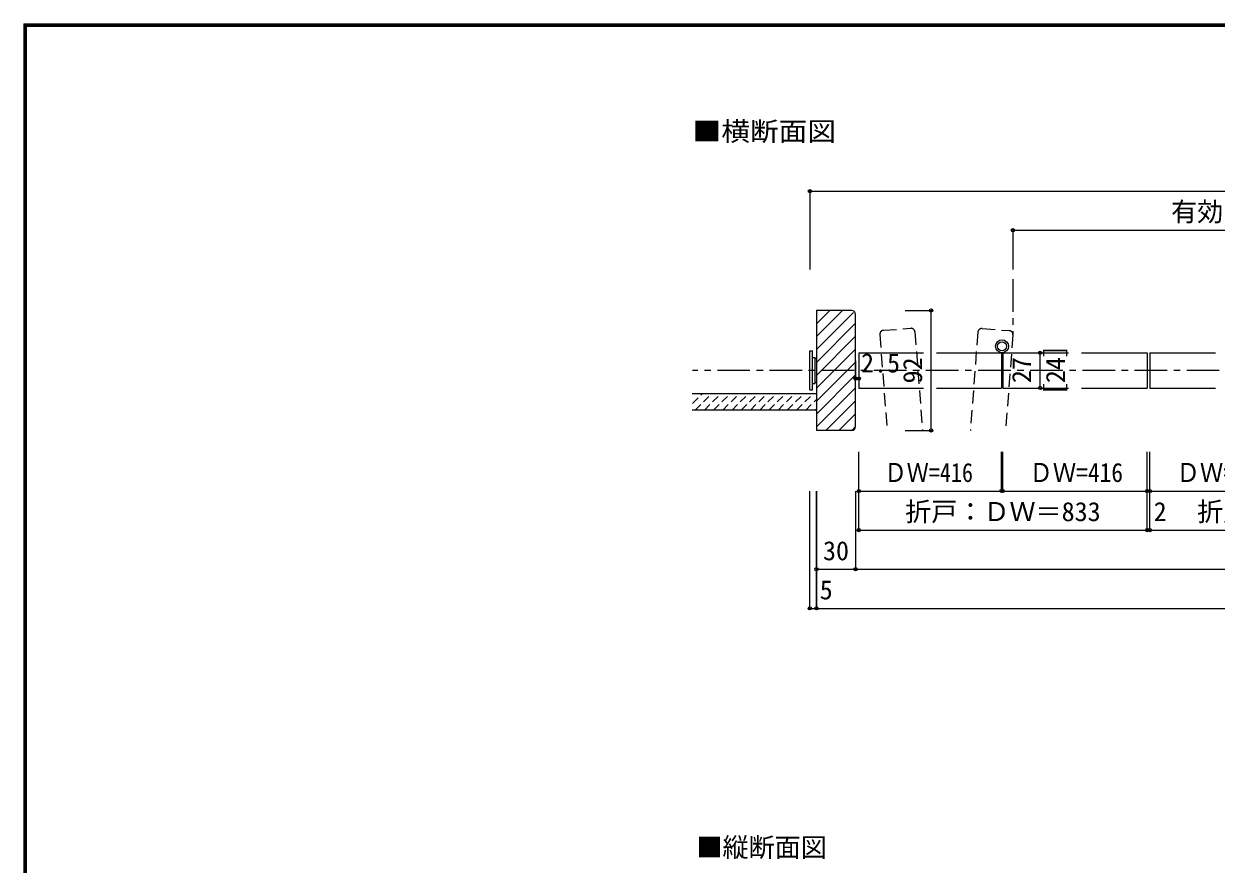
# Model space of a CAD drawing. Units: millimetres at full size, sheet at 1:5. Extents: x -973 to 977, y -718 to 696.
# Drawn here: x -973 to -59, y 51 to 696 of the extents above; entities that cross this region are included whole.
import ezdxf
from ezdxf.enums import TextEntityAlignment as Align

# ---------------------------------------------------------------- set-up
doc = ezdxf.new("R2010")
doc.units = ezdxf.units.MM
doc.header["$LTSCALE"] = 5
doc.header["$PDMODE"] = 32
doc.header["$PDSIZE"] = 2.5
for name, pattern in [('CHAIN1', [8, 5, -1, 1, -1]), ('DASHED1', [1.8, 1.2, -0.6]), ('DASHED2', [3, 2, -1])]:
    doc.linetypes.add(name, pattern=pattern)
for name, color, linetype, lineweight in [('0-1_通り芯', 4, 'CHAIN1', 9), ('0-3_仕上げ', 7, 'Continuous', 9), ('0-4_枠', 3, 'Continuous', 9), ('0-6_扉', 6, 'Continuous', 9), ('0-7_金物', 7, 'Continuous', 9), ('0-A_文字', 7, 'Continuous', 9), ('0-B_寸法', 7, 'Continuous', 9), ('0-C_ハッチ', 4, 'DASHED1', 9), ('F-1_枠', 6, 'Continuous', 9)]:
    doc.layers.add(name, color=color, linetype=linetype, lineweight=lineweight)
doc.styles.add('ＭＳ ゴシック', font='')
doc.styles.get('ＭＳ ゴシック').set_extended_font_data('MS Gothic')

msp = doc.modelspace()

# ---------------------------------------------------------------- linework, layer by layer
at = {"layer": '0-1_通り芯'}
for p, q in [((-214.675, 500), (-214.675, 457.764)), ((463.641, 430), (-460.359, 430))]:
    msp.add_line(p, q, dxfattribs=at)
at = {"layer": '0-3_仕上げ', "color": 2}
for p, q in [((-365.359, 412), (-460.592, 412)), ((-365.359, 399.5), (-460.592, 399.5))]:
    msp.add_line(p, q, dxfattribs=at)
at = {"layer": '0-4_枠'}
for p, q in [((-365.359, 476), (-365.359, 384)), ((-338.359, 476), (-365.359, 476)), ((-335.359, 387), (-335.359, 473)), ((-338.359, 384), (-365.359, 384))]:
    msp.add_line(p, q, dxfattribs=at)
for centre, start, end in [((-338.359, 473), 0, 90), ((-338.359, 387), 270, 0)]:
    msp.add_arc(centre, 3, start, end, dxfattribs=at)
at = {"layer": '0-6_扉', "color": 2, "linetype": 'DASHED2'}
for p, q in [((-316.75, 457.537), (-311.162, 384)), ((-313.986, 460.755), (-293.047, 462.347)), ((-289.828, 459.583), (-284.084, 384)), ((-241.598, 459.355), (-247.325, 384)), ((-238.379, 462.119), (-217.439, 460.528)), ((-214.675, 457.309), (-220.247, 384))]:
    msp.add_line(p, q, dxfattribs=at)
at = {"layer": '0-6_扉'}
for p, q in [((-332.859, 443.5), (-283.192, 443.5)), ((-332.859, 443.5), (-332.859, 416.5)), ((-273.192, 443.5), (-223.525, 443.5)), ((-223.525, 443.5), (-223.525, 416.5)), ((-222.525, 443.5), (-172.108, 443.5)), ((-222.525, 443.5), (-222.525, 416.5)), ((-162.108, 443.5), (-111.692, 443.5)), ((-111.692, 443.5), (-111.692, 416.5)), ((-109.692, 443.5), (-59.275, 443.5)), ((-109.692, 443.5), (-109.692, 416.5)), ((-332.859, 416.5), (-283.192, 416.5)), ((-273.192, 416.5), (-223.525, 416.5)), ((-222.525, 416.5), (-172.108, 416.5)), ((-162.108, 416.5), (-111.692, 416.5)), ((-109.692, 416.5), (-59.275, 416.5))]:
    msp.add_line(p, q, dxfattribs=at)
at = {"layer": '0-6_扉', "color": 2, "linetype": 'DASHED2'}
for centre, start, end in [((-313.759, 457.764), 94.34602, 184.34602), ((-292.819, 459.355), 4.34602, 94.34602), ((-238.606, 459.128), 85.65398, 175.65398), ((-217.667, 457.537), 355.65398, 85.65398)]:
    msp.add_arc(centre, 3, start, end, dxfattribs=at)
at = {"layer": '0-7_金物'}
for p, q in [((-370.359, 445), (-368.359, 445)), ((-370.359, 415), (-370.359, 445)), ((-368.359, 415), (-368.359, 445)), ((-368.359, 440), (-366.359, 440)), ((-366.359, 420), (-366.359, 440)), ((-365.359, 439), (-366.359, 439)), ((-366.359, 421), (-365.359, 421)), ((-370.359, 415), (-368.359, 415)), ((-368.359, 420), (-366.359, 420))]:
    msp.add_line(p, q, dxfattribs=at)
for radius in [5, 3.5]:
    msp.add_circle((-223.025, 448.5), radius, dxfattribs=at)
at = {"layer": '0-B_寸法', "color": 4}
for p, q in [((-370.359, 567.5), (-370.359, 507.5)), ((-214.675, 537.5), (217.958, 537.5)), ((-214.675, 537.5), (-214.675, 507.5)), ((-297.208, 476), (-277.412, 476)), ((-277.412, 384), (-277.412, 476)), ((-193.793, 416.5), (-193.793, 443.5)), ((-335.359, 437.29), (-335.359, 423.736)), ((-332.859, 437.29), (-332.859, 423.736)), ((-335.359, 423.736), (-332.859, 423.736)), ((-297.208, 384), (-277.412, 384)), ((-332.859, 337.5), (-332.859, 367.5)), ((-223.525, 337.5), (-223.525, 367.5)), ((-222.525, 337.5), (-222.525, 367.5)), ((-111.692, 337.5), (-111.692, 367.5)), ((-109.692, 337.5), (-109.692, 367.5)), ((-370.359, 247.5), (-370.359, 337.5)), ((-365.359, 247.5), (-365.359, 337.5)), ((-365.359, 337.5), (-365.359, 247.5)), ((-335.359, 337.5), (-335.359, 277.5)), ((-332.859, 337.5), (-223.525, 337.5)), ((-332.859, 307.5), (-332.859, 337.5)), ((-222.525, 337.5), (-111.692, 337.5)), ((-111.692, 307.5), (-111.692, 337.5)), ((-109.692, 337.5), (1.142, 337.5)), ((-109.692, 307.5), (-109.692, 337.5)), ((-332.859, 307.5), (336.141, 307.5)), ((-365.359, 277.5), (368.641, 277.5)), ((-370.359, 247.5), (-365.359, 247.5)), ((-365.359, 247.5), (368.641, 247.5))]:
    msp.add_line(p, q, dxfattribs=at)
msp.add_lwpolyline([(-370.359, 567.5), (373.641, 567.5), (373.641, 507.5)], dxfattribs=at)
at = {"layer": '0-B_寸法'}
for p in [(-370.359, 567.5), (-214.675, 537.5), (-277.412, 476), (-193.793, 443.5), (-335.359, 423.736), (-332.859, 423.736), (-193.793, 416.5), (-277.412, 384), (-332.859, 337.5), (-223.525, 337.5), (-222.525, 337.5), (-111.692, 337.5), (-109.692, 337.5), (-332.859, 307.5), (-111.692, 307.5), (-109.692, 307.5), (-365.359, 277.5), (-335.359, 277.5), (-370.359, 247.5), (-365.359, 247.5), (-365.359, 247.5)]:
    msp.add_point(p, dxfattribs=at)
at = {"layer": '0-C_ハッチ', "linetype": 'Continuous'}
for p, q in [((-365.359, 475.722), (-365.081, 476)), ((-365.359, 465.823), (-355.181, 476)), ((-365.359, 455.923), (-345.282, 476)), ((-365.359, 446.024), (-336.87, 474.512)), ((-365.359, 436.124), (-335.359, 466.124)), ((-365.359, 426.225), (-335.359, 456.225)), ((-365.359, 416.325), (-335.359, 446.325)), ((-365.359, 406.426), (-335.359, 436.426)), ((-365.359, 396.526), (-335.359, 426.526)), ((-365.359, 386.627), (-335.359, 416.627)), ((-358.086, 384), (-335.359, 406.727)), ((-348.186, 384), (-335.359, 396.828)), ((-338.287, 384), (-335.359, 386.928))]:
    msp.add_line(p, q, dxfattribs=at)
at = {"layer": '0-C_ハッチ'}
for p, q in [((-460.359, 404.636), (-452.995, 412)), ((-458.424, 399.5), (-445.924, 412)), ((-451.353, 399.5), (-438.853, 412)), ((-444.282, 399.5), (-431.782, 412)), ((-437.211, 399.5), (-424.711, 412)), ((-430.14, 399.5), (-417.64, 412)), ((-423.069, 399.5), (-410.569, 412)), ((-415.998, 399.5), (-403.498, 412)), ((-408.926, 399.5), (-396.426, 412)), ((-401.855, 399.5), (-389.355, 412)), ((-394.784, 399.5), (-382.284, 412)), ((-387.713, 399.5), (-375.213, 412)), ((-380.642, 399.5), (-368.142, 412)), ((-373.571, 399.5), (-365.359, 407.712)), ((-366.5, 399.5), (-365.359, 400.641))]:
    msp.add_line(p, q, dxfattribs=at)
at = {"layer": 'F-1_枠'}
for p, q in [((-973.347, 695.833), (-973.347, -700.833)), ((-973.347, 695.833), (976.653, 695.833)), ((-972.514, 695.833), (-972.514, -700.833)), ((-971.68, 695.833), (-971.68, -700.833)), ((-973.347, 695), (976.653, 695)), ((-973.347, 694.167), (976.653, 694.167))]:
    msp.add_line(p, q, dxfattribs=at)

# ---------------------------------------------------------------- texts
at = {"layer": '0-A_文字', "style": 'ＭＳ ゴシック', "width": 1.1}
msp.add_text('■横断面図', height=14.66, dxfattribs=at).set_placement((-460.359, 601.667), align=Align.BOTTOM_LEFT)
at = {"layer": '0-A_文字', "style": 'ＭＳ ゴシック'}
msp.add_text('■縦断面図', height=14.66, dxfattribs=at).set_placement((-457.428, 52.5), align=Align.BOTTOM_LEFT)
at = {"layer": '0-B_寸法', "style": 'ＭＳ ゴシック'}
for s, p in [('有効開口寸法＝2,129', (-93.358, 540)), ('2.5', (-331.179, 424.027)), ('折戸：ＤＷ＝833', (-297.275, 310)), ('折戸：ＤＷ＝833', (-73.358, 310)), ('2', (-106.692, 310)), ('30', (-360.359, 280)), ('5', (-362.859, 250))]:
    msp.add_text(s, height=14.66, dxfattribs=at).set_placement(p, align=Align.BOTTOM_LEFT)
for s, p in [('92', (-279.913, 420.035)), ('27', (-196.293, 420.25)), ('［24］', (-170.301, 400.25))]:
    msp.add_text(s, height=14.66, rotation=90, dxfattribs=at).set_placement(p, align=Align.BOTTOM_LEFT)
for width, p in [(0.85, (-313.192, 340)), (0.9, (-202.108, 340)), (0.9, (-89.275, 340))]:
    msp.add_text('ＤＷ=416', height=14.66, dxfattribs=dict(at, width=width)).set_placement(p, align=Align.BOTTOM_LEFT)

doc.saveas('drawing.dxf')
